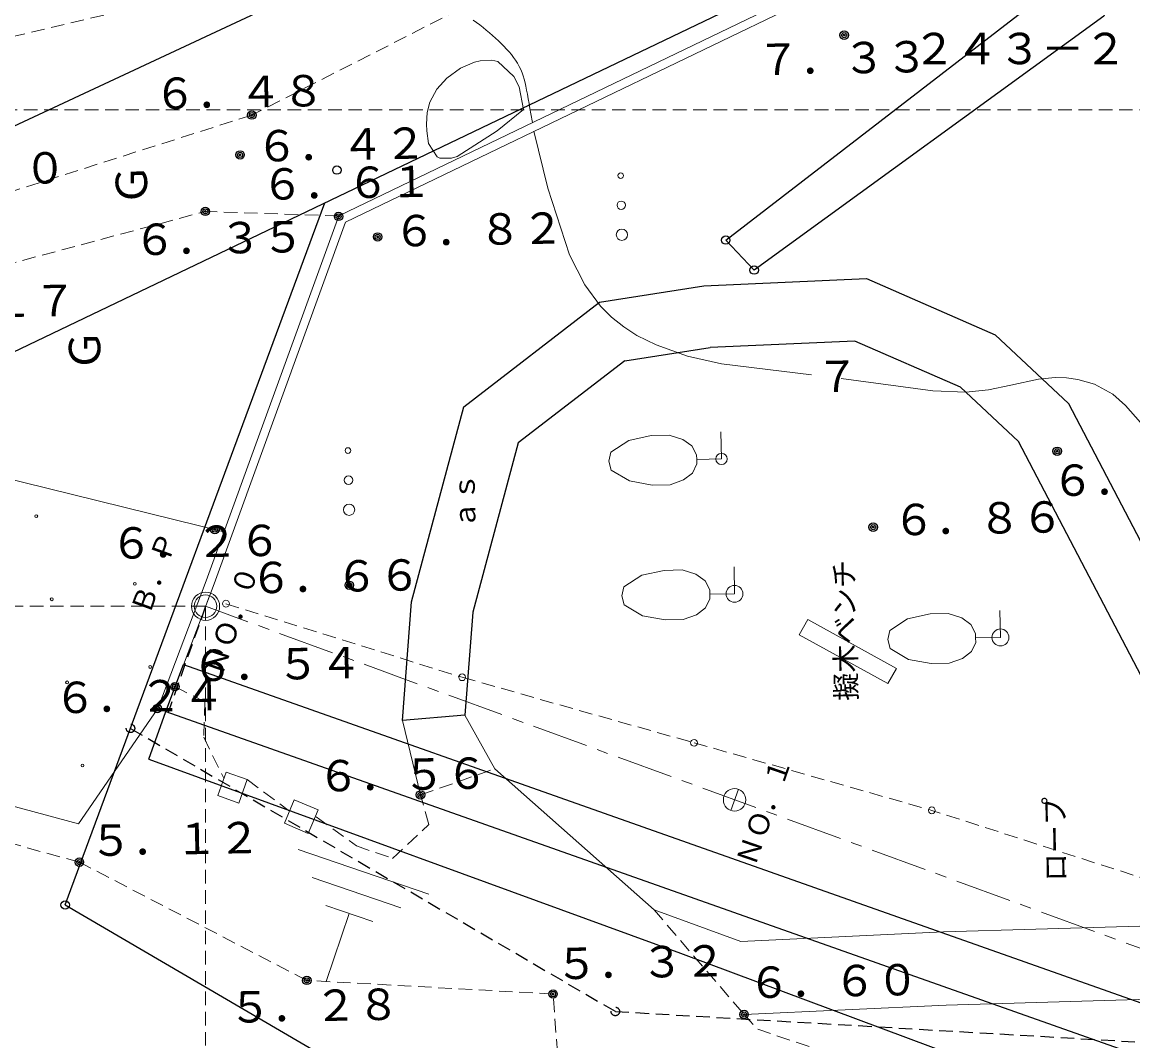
# Model space of a CAD drawing. Units: millimetres on the paper. Extents: x -947 to 759, y -3980 to 320.
# Drawn here: x -163.7 to -65.1, y -1593.5 to -1503.1 of the extents above; entities that cross this region are included whole.
import ezdxf
from ezdxf.enums import TextEntityAlignment as Align

# ---------------------------------------------------------------- set-up
doc = ezdxf.new("R2010")
doc.units = ezdxf.units.MM
doc.linetypes.add('CHAIN1', pattern=[8, 5, -1, 1, -1])
doc.linetypes.add('DASHED1', pattern=[1.8, 1.2, -0.6])
for name, color, linetype, lineweight in [('0-1', 7, 'Continuous', 9), ('1-3', 3, 'Continuous', 13), ('9-5', 7, 'DASHED1', 9)]:
    doc.layers.add(name, color=color, linetype=linetype, lineweight=lineweight)
for name, color, linetype in [('0-2', 4, 'Continuous'), ('1-4', 2, 'Continuous'), ('1-D', 4, 'Continuous'), ('6-3', 5, 'Continuous'), ('6-4', 3, 'Continuous'), ('6-5', 5, 'Continuous')]:
    doc.layers.add(name, color=color, linetype=linetype)
doc.styles.add('ＭＳ ゴシック', font='')
doc.styles.get('ＭＳ ゴシック').set_extended_font_data('MS Gothic')

msp = doc.modelspace()

# ---------------------------------------------------------------- linework, layer by layer
at = {"layer": '0-1'}
for p, q in [((-135.561, -1520.306), (-48.498, -1478.379)), ((-134.96, -1520.849), (-48.477, -1479.201)), ((-118.499, -1511.238), (-118.363, -1512.024)), ((-135.561, -1520.306), (-147.323, -1552.696)), ((-134.96, -1520.849), (-146.622, -1552.962)), ((-101.579, -1533.442), (-93.603, -1534.408)), ((-82.831, -1535.834), (-90.949, -1534.742)), ((-180.303, -1539.816), (-145.744, -1548.349)), ((-151.611, -1564.031), (-147.323, -1552.696)), ((-150.91, -1564.296), (-146.622, -1552.962)), ((-93.931, -1556.123), (-94.68, -1557.48)), ((-93.931, -1556.123), (-86.064, -1560.464)), ((-94.68, -1557.48), (-86.813, -1561.821)), ((-86.813, -1561.821), (-86.064, -1560.464)), ((-150.91, -1564.296), (-151.611, -1564.031)), ((-121.712, -1569.378), (-124.353, -1564.63)), ((-145.562, -1569.676), (-146.301, -1571.764)), ((-143.676, -1570.344), (-145.562, -1569.676)), ((-121.712, -1569.378), (-107.574, -1581.889)), ((-143.676, -1570.344), (-144.416, -1572.432)), ((-144.416, -1572.432), (-146.301, -1571.764)), ((-139.506, -1572.137), (-140.383, -1574.221)), ((-139.506, -1572.137), (-137.386, -1573.029)), ((-137.386, -1573.029), (-138.264, -1575.114)), ((-138.264, -1575.114), (-140.383, -1574.221)), ((-139.148, -1576.543), (-127.554, -1580.497)), ((-130.042, -1581.72), (-137.926, -1579.031)), ((-136.704, -1581.519), (-132.53, -1582.942)), ((-99.878, -1584.698), (-107.574, -1581.889)), ((-134.617, -1582.231), (-136.673, -1588.259)), ((-99.878, -1584.698), (-81.888, -1583.862))]:
    msp.add_line(p, q, dxfattribs=at)
at = {"layer": '0-1', "linetype": 'DASHED1'}
for p, q in [((-81.455, -1479.865), (-143.266, -1511.354)), ((-143.266, -1511.354), (-168.221, -1519.303)), ((-168.836, -1525.656), (-147.396, -1519.907)), ((-135.561, -1520.306), (-147.396, -1519.907)), ((-145.563, -1554.723), (-124.601, -1561.257)), ((-124.601, -1561.257), (-104.022, -1567.072)), ((-104.022, -1567.072), (-82.912, -1573.069)), ((-128.302, -1571.701), (-121.712, -1569.378)), ((-143.676, -1570.344), (-139.929, -1573.142)), ((-61.613, -1579.921), (-82.912, -1573.069)), ((-138.392, -1588.164), (-158.578, -1577.671)), ((-107.574, -1581.889), (-99.577, -1591.191)), ((-99.577, -1591.191), (-98.364, -1592.5))]:
    msp.add_line(p, q, dxfattribs=at)
for points in [[(-143.706, -1502.12), (-154.665, -1502.062), (-176.947, -1507.35), (-218.972, -1501.069), (-244.936, -1499.178), (-265.937, -1491.82)], [(-150.098, -1562.09), (-147.427, -1563.437), (-147.544, -1566.571), (-145.75, -1570.209)], [(-158.578, -1577.671), (-178.825, -1572.057), (-178.746, -1568.851)], [(-137.546, -1573.632), (-133.993, -1576.231), (-130.774, -1577.329), (-127.551, -1574.327), (-128.302, -1571.701)], [(-43.409, -1613.297), (-115.721, -1599.959), (-116.536, -1589.37), (-138.392, -1588.164)], [(-98.364, -1592.5), (-88.396, -1595.865), (-76.763, -1596.461)]]:
    msp.add_lwpolyline(points, dxfattribs=at)
at = {"layer": '0-1'}
for points in [[(-118.499, -1511.238), (-118.582, -1510.769), (-118.662, -1510.326), (-118.74, -1509.907), (-118.814, -1509.513), (-118.887, -1509.145), (-118.956, -1508.801), (-119.023, -1508.483), (-119.096, -1508.18), (-119.185, -1507.883), (-119.289, -1507.593), (-119.408, -1507.309), (-119.542, -1507.031), (-119.691, -1506.76), (-119.856, -1506.494), (-120.036, -1506.235), (-120.231, -1505.983), (-120.441, -1505.736), (-120.664, -1505.493), (-120.894, -1505.251), (-121.134, -1505.011), (-121.381, -1504.771), (-121.638, -1504.532), (-121.903, -1504.295), (-122.176, -1504.058), (-122.458, -1503.822), (-122.748, -1503.587), (-123.047, -1503.354), (-123.341, -1503.131), (-123.618, -1502.927)], [(-118.234, -1512.795), (-116.984, -1517.846), (-115.069, -1523.761), (-113.724, -1526.41), (-112.331, -1528.309), (-111.349, -1529.293), (-110.264, -1530.157), (-109.085, -1530.91), (-107.382, -1531.758), (-104.591, -1532.74), (-101.579, -1533.442)], [(6.799, -1593.106), (-18.806, -1583.518), (-40.304, -1581.341), (-50.95, -1574.871), (-70.773, -1536.969), (-77.289, -1530.855), (-88.716, -1525.874), (-103.147, -1526.507), (-112.418, -1527.969), (-124.453, -1537.238), (-129.109, -1554.563), (-129.903, -1565.08), (-128.302, -1571.701)], [(-55.114, -1578.777), (-75.215, -1540.343), (-80.359, -1535.517), (-89.746, -1531.424), (-102.596, -1531.989), (-110.174, -1533.183), (-119.624, -1540.461), (-123.663, -1555.492), (-124.353, -1564.63)], [(-82.831, -1535.834), (-79.885, -1535.947), (-77.878, -1535.743), (-75.915, -1535.324), (-73.46, -1534.796), (-71.972, -1534.647), (-70.955, -1534.673), (-69.948, -1534.816), (-68.482, -1535.251), (-66.847, -1536.141), (-65.725, -1537.127), (-64.399, -1538.643)], [(-101.628, -1539.478), (-101.582, -1541.877), (-103.782, -1541.919), (-103.774, -1542.319), (-104.159, -1543.127), (-104.947, -1543.742), (-106.139, -1544.165), (-107.739, -1544.196), (-109.746, -1543.834), (-111.365, -1542.865), (-111.58, -1542.069), (-111.396, -1541.265), (-109.815, -1540.235), (-107.823, -1539.796), (-106.223, -1539.766), (-105.016, -1540.143), (-104.205, -1540.727), (-103.789, -1541.519), (-103.782, -1541.919)], [(-180.303, -1539.816), (-178.746, -1568.851), (-158.641, -1574.253), (-151.611, -1564.031)], [(-100.471, -1551.446), (-100.425, -1553.846), (-102.624, -1553.888), (-102.617, -1554.288), (-103.001, -1555.095), (-103.79, -1555.71), (-104.982, -1556.133), (-106.581, -1556.164), (-108.589, -1555.802), (-110.208, -1554.833), (-110.423, -1554.037), (-110.238, -1553.233), (-108.658, -1552.203), (-106.666, -1551.765), (-105.066, -1551.734), (-103.859, -1552.111), (-103.047, -1552.696), (-102.632, -1553.488), (-102.624, -1553.888)], [(-76.875, -1555.32), (-76.829, -1557.72), (-79.029, -1557.762), (-79.021, -1558.162), (-79.406, -1558.969), (-80.194, -1559.585), (-81.386, -1560.007), (-82.986, -1560.038), (-84.993, -1559.676), (-86.612, -1558.707), (-86.827, -1557.911), (-86.643, -1557.107), (-85.062, -1556.077), (-83.07, -1555.639), (-81.47, -1555.608), (-80.263, -1555.985), (-79.451, -1556.57), (-79.036, -1557.362), (-79.029, -1557.762)], [(-81.888, -1583.862), (-57.306, -1583.131), (-55.114, -1578.777)], [(-99.577, -1591.191), (-81.641, -1590.357), (-56.56, -1589.612), (-42.097, -1586.688)]]:
    msp.add_lwpolyline(points, dxfattribs=at)
msp.add_lwpolyline([(-125.03, -1515.037), (-125.554, -1515.172), (-126.57, -1515.167), (-126.813, -1515.071), (-127.576, -1513.875), (-127.747, -1512.756), (-127.777, -1512.154), (-127.715, -1511.134), (-127.477, -1510.196), (-126.842, -1509.053), (-125.966, -1508.089), (-124.759, -1507.192), (-123.496, -1506.649), (-122.989, -1506.531), (-121.974, -1506.488), (-121.446, -1506.61), (-120.004, -1507.923), (-119.529, -1508.862), (-119.159, -1510.874), (-121.503, -1512.755)], close=True, dxfattribs=at)
for centre, radius in [((-110.527, -1516.732), 0.25), ((-110.477, -1519.357), 0.375), ((-110.427, -1521.981), 0.5), ((-134.736, -1541.135), 0.25), ((-101.582, -1541.877), 0.5), ((-134.686, -1543.76), 0.375), ((-134.635, -1546.384), 0.5), ((-162.398, -1546.959), 0.125), ((-153.658, -1552.969), 0.125), ((-100.425, -1553.846), 0.75), ((-161.033, -1554.334), 0.125), ((-145.563, -1554.723), 0.3), ((-76.829, -1557.72), 0.75), ((-152.294, -1560.344), 0.125), ((-124.601, -1561.257), 0.3), ((-159.669, -1561.708), 0.125), ((-104.022, -1567.072), 0.3), ((-158.304, -1569.083), 0.125), ((-82.912, -1573.069), 0.3)]:
    msp.add_circle(centre, radius, dxfattribs=at)
at = {"layer": '0-2'}
for centre, radius in [((-90.696, -1504.26), 0.375), ((-90.696, -1504.26), 0.225), ((-90.696, -1504.26), 0.075), ((-143.266, -1511.354), 0.375), ((-143.266, -1511.354), 0.225), ((-143.266, -1511.354), 0.075), ((-144.316, -1514.896), 0.375), ((-144.316, -1514.896), 0.225), ((-144.316, -1514.896), 0.075), ((-147.396, -1519.907), 0.375), ((-147.396, -1519.907), 0.225), ((-147.396, -1519.907), 0.075), ((-135.571, -1520.35), 0.375), ((-135.571, -1520.35), 0.225), ((-135.571, -1520.35), 0.075), ((-132.102, -1522.172), 0.375), ((-132.102, -1522.172), 0.225), ((-132.102, -1522.172), 0.075), ((-71.791, -1541.195), 0.375), ((-71.791, -1541.195), 0.225), ((-71.791, -1541.195), 0.075), ((-88.123, -1547.93), 0.375), ((-146.557, -1548.148), 0.375), ((-146.557, -1548.148), 0.225), ((-146.557, -1548.148), 0.075), ((-88.123, -1547.93), 0.225), ((-88.123, -1547.93), 0.075), ((-134.623, -1553.087), 0.375), ((-134.623, -1553.087), 0.225), ((-134.623, -1553.087), 0.075), ((-150.098, -1562.09), 0.375), ((-150.098, -1562.09), 0.225), ((-150.098, -1562.09), 0.075), ((-151.667, -1564.038), 0.375), ((-151.667, -1564.038), 0.225), ((-151.667, -1564.038), 0.075), ((-128.302, -1571.701), 0.375), ((-128.302, -1571.701), 0.225), ((-128.302, -1571.701), 0.075), ((-158.578, -1577.671), 0.375), ((-158.578, -1577.671), 0.225), ((-158.578, -1577.671), 0.075), ((-138.392, -1588.164), 0.375), ((-138.392, -1588.164), 0.225), ((-138.392, -1588.164), 0.075), ((-116.536, -1589.37), 0.375), ((-116.536, -1589.37), 0.225), ((-116.536, -1589.37), 0.075), ((-99.577, -1591.191), 0.375), ((-99.577, -1591.191), 0.225), ((-99.577, -1591.191), 0.075)]:
    msp.add_circle(centre, radius, dxfattribs=at)
at = {"layer": '1-3'}
for p, q in [((-147.719, -1555.892), (-147.032, -1554.014)), ((-100.762, -1573.071), (-100.075, -1571.192))]:
    msp.add_line(p, q, dxfattribs=at)
at = {"layer": '1-3', "color": 2, "linetype": 'CHAIN1', "lineweight": 15}
msp.add_line((322.189, -1726.736), (-147.375, -1554.953), dxfattribs=at)
at = {"layer": '1-3'}
for centre, radius in [((-147.375, -1554.953), 1.25), ((-147.375, -1554.953), 1), ((-100.419, -1572.132), 1)]:
    msp.add_circle(centre, radius, dxfattribs=at)
at = {"layer": '1-D'}
for p, q in [((-110.174, -1533.183), (-102.596, -1531.989)), ((-152.41, -1568.539), (-150.91, -1564.296)), ((-150.91, -1564.296), (72.683, -1643.328))]:
    msp.add_line(p, q, dxfattribs=at)
at = {"layer": '1-D', "linetype": 'DASHED1'}
msp.add_line((-147.375, -1554.953), (-150.704, -1564.37), dxfattribs=at)
at = {"layer": '1-D'}
for points in [[(-110.174, -1533.183), (-119.624, -1540.461), (-123.663, -1555.492), (-124.353, -1564.63), (-129.903, -1565.08), (-129.109, -1554.563), (-124.453, -1537.238), (-112.418, -1527.969), (-103.147, -1526.507), (-88.716, -1525.874), (-77.289, -1530.855), (-70.773, -1536.969), (-50.95, -1574.871), (-40.304, -1581.341), (-18.806, -1583.518), (6.799, -1593.106), (22.475, -1591.65), (17.546, -1605.141)], [(17.546, -1605.141), (4.871, -1598.257), (-20.069, -1588.919), (-42.097, -1586.688), (-55.114, -1578.777), (-75.215, -1540.343), (-80.359, -1535.517), (-89.746, -1531.424), (-102.596, -1531.989)], [(-150.91, -1564.296), (-149.326, -1560.11), (74.174, -1639.108)], [(-152.41, -1568.539), (-105.231, -1585.745), (-58.383, -1603.232), (-11.411, -1620.365), (36.103, -1635.966), (68.692, -1647.883)]]:
    msp.add_lwpolyline(points, dxfattribs=at)
at = {"layer": '6-3'}
for q in [(-136.796, -1519.157), (-119.383, -1605.093)]:
    msp.add_line((-159.837, -1581.469), q, dxfattribs=at)
for points in [[(-919.105, -1790.966), (-291.156, -1707.942), (-276.608, -1564.74), (-63.039, -1464.974), (-58.402, -1453.345), (-64.305, -1433.222), (-74.667, -1416.344), (-88.601, -1403.554), (-104.13, -1393.598), (-122.408, -1383.252), (-207.252, -1336.685)], [(-28.73, -1430.974), (-20.303, -1525.506), (-46.698, -1527.721), (-53.15, -1479.21), (-60.259, -1482.454), (-67.636, -1502.572), (-98.686, -1525.11), (-101.208, -1522.449), (-70.263, -1498.581), (-65.034, -1484.776), (-254.137, -1575.373), (-264.886, -1704.339), (-84.892, -1681.479), (13.252, -1714.309), (123.849, -1752.254), (253.519, -1796.285), (287.449, -1808.63)]]:
    msp.add_lwpolyline(points, dxfattribs=at)
at = {"layer": '6-3', "linetype": 'DASHED1'}
msp.add_lwpolyline([(-154.039, -1565.79), (-111.006, -1590.92), (-57.776, -1594.032), (-9.863, -1606.392), (12.661, -1621.002), (41.086, -1634.087), (49.415, -1635.645), (85.55, -1638.239), (110.575, -1643.445), (138.496, -1651.123), (166.42, -1655.737), (177.143, -1662.337), (190.705, -1670.995), (213.558, -1694.144), (218.337, -1696.942), (273.856, -1721.743), (291.817, -1744.555), (320.169, -1753.215)], dxfattribs=at)
for centre in [(-154.039, -1565.79), (-111.006, -1590.92)]:
    msp.add_circle(centre, 0.375, dxfattribs=at)
at = {"layer": '6-5'}
for centre in [(-135.716, -1516.234), (-101.208, -1522.449), (-98.686, -1525.11), (-159.837, -1581.469)]:
    msp.add_circle(centre, 0.375, dxfattribs=at)
at = {"layer": '9-5', "color": 4}
for q in [(-288.093, -1554.953), (-147.375, -1760.902)]:
    msp.add_line((-147.375, -1554.953), q, dxfattribs=at)
at = {"layer": '9-5'}
msp.add_lwpolyline([(-38.093, -1760.902), (-38.093, -1510.902), (-288.093, -1510.902)], dxfattribs=at)

# ---------------------------------------------------------------- texts
at = {"layer": '0-1', "color": 4, "style": 'ＭＳ ゴシック'}
for s, rotation, p in [('Ｇ', 91.096, (-151.692, -1519.395)), ('Ｇ', 91.097, (-155.845, -1534.088)), ('７', 1.096, (-93.157, -1536.813))]:
    msp.add_text(s, height=2.786, rotation=rotation, dxfattribs=at).set_placement(p, align=Align.BOTTOM_LEFT)
at = {"layer": '0-1', "style": 'ＭＳ ゴシック'}
for s, p in [('ａｓ', (-122.856, -1548.079)), ('擬木ベンチ', (-89.028, -1563.315)), ('ロープ', (-70.442, -1579.357))]:
    msp.add_text(s, height=1.833, rotation=91.096, dxfattribs=at).set_placement(p, align=Align.BOTTOM_LEFT)
at = {"layer": '0-2', "style": 'ＭＳ ゴシック'}
for s, rotation, p in [('７．３３', 1.097, (-98.388, -1508.66)), ('６．４８', 1.096, (-151.952, -1511.678)), ('６．４２', 1.096, (-142.905, -1516.334)), ('６．３０', 1.096, (-174.88, -1518.521)), ('６．６１', 1.096, (-142.418, -1519.727)), ('６．８２', 1.096, (-130.7, -1523.873)), ('６．３５', 1.096, (-153.756, -1524.644)), ('６．１７', 1.096, (-173.992, -1530.297)), ('６．８４', 1.097, (-72.271, -1546.026)), ('６．８６', 1.096, (-86.365, -1549.514)), ('６．２６', 1.096, (-155.826, -1551.594)), ('６．６６', 1.097, (-143.419, -1554.662)), ('６．５４', 1.096, (-148.624, -1562.458)), ('６．２４', 1.096, (-160.824, -1565.303)), ('６．５６', 1.096, (-137.445, -1572.254)), ('５．１２', 1.096, (-157.646, -1577.976)), ('５．３２', 1.096, (-116.305, -1588.911)), ('６．６０', 1.096, (-99.221, -1590.585)), ('５．２８', 1.097, (-145.287, -1592.771))]:
    msp.add_text(s, height=2.786, rotation=rotation, dxfattribs=at).set_placement(p, align=Align.BOTTOM_LEFT)
at = {"layer": '1-4', "color": 7, "style": 'ＭＳ ゴシック'}
msp.add_text('Ｂ．Ｐ', height=1.833, rotation=70.001, dxfattribs=at).set_placement((-151.844, -1556.025), align=Align.BOTTOM_LEFT)
at = {"layer": '1-4', "style": 'ＭＳ ゴシック'}
for s, p in [('ＮＯ．０', (-145.39, -1561.41)), ('ＮＯ．１', (-98.096, -1578.334))]:
    msp.add_text(s, height=1.833, rotation=70.922, dxfattribs=at).set_placement(p, align=Align.BOTTOM_LEFT)
at = {"layer": '6-4', "color": 4, "style": 'ＭＳ ゴシック'}
msp.add_text('２４３－２', height=2.786, dxfattribs=at).set_placement((-84.604, -1507.675), align=Align.BOTTOM_LEFT)

doc.saveas('drawing.dxf')
